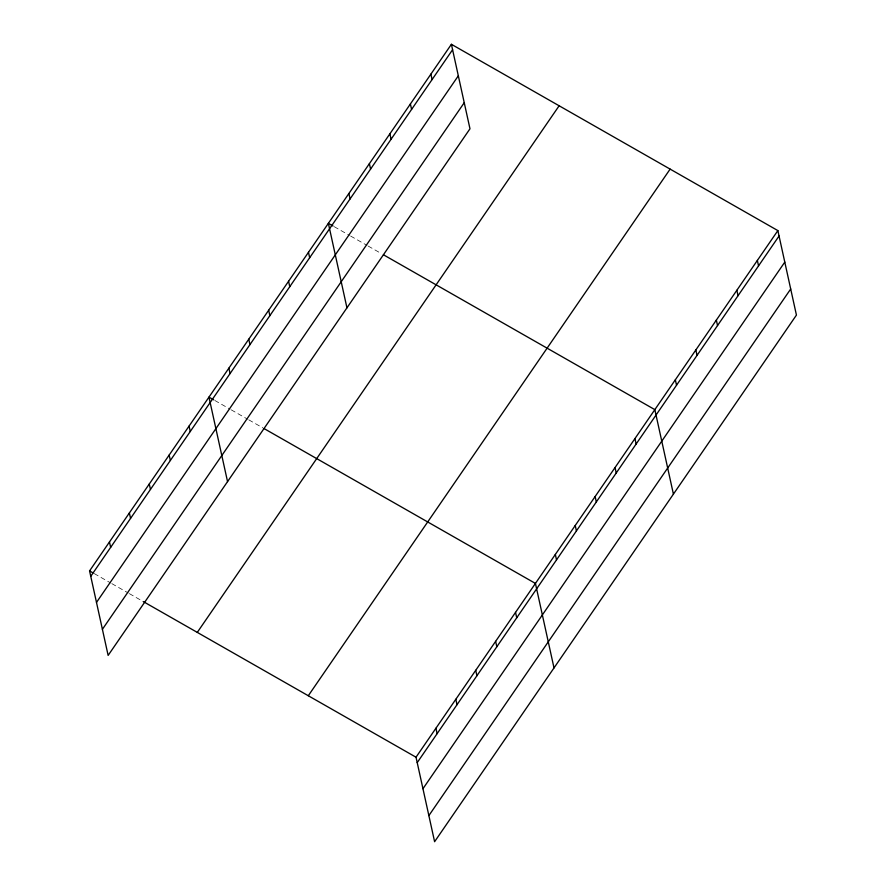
<?xml version="1.0" encoding="UTF-8"?>
<svg xmlns="http://www.w3.org/2000/svg" width="886" height="886" viewBox="0 0 886 886"><rect width="100%" height="100%" fill="white"/><g stroke="black" fill="none" stroke-linecap="round" stroke-linejoin="round"><path stroke-width="0.66" stroke-dasharray="4.43 3.32" d="M334.232 226.694L349.449 235.377M350.623 236.041L367.014 245.4M368.188 246.075L381.069 253.418M214.822 400.472L230.05 409.166M231.213 409.83L247.615 419.189M248.778 419.853L262.832 427.872M94.248 573.596L110.639 582.944M111.813 583.619L128.204 592.967M129.378 593.642L143.432 601.66"/><path stroke-width="1.33" d="M451.395 44.3L469.979 128.791L108.136 655.407L89.564 570.916L451.395 44.3L777.864 230.593L796.436 315.084L434.605 841.7L416.021 757.209L777.864 230.593M90.749 576.332L452.591 49.716M96.485 602.425L458.328 75.808M102.399 629.315L464.242 102.698M197.29 632.394L559.132 105.777M308.295 695.731L670.126 169.115M417.217 762.625L779.06 236.008M422.954 788.717L784.797 262.101M428.868 815.607L790.7 288.991M333.058 226.019L328.374 223.35L346.947 307.841M383.416 254.758L654.843 409.642L673.415 494.133M213.648 399.807L208.963 397.138L227.547 481.619M264.006 428.536L535.432 583.431L554.005 667.911M89.564 570.916L93.074 572.921M143.432 601.66L416.021 757.209M757.364 260.429L758.549 265.855M736.853 290.276L738.049 295.691M716.353 320.123L717.538 325.539M695.842 349.959L697.038 355.375M675.342 379.806L676.539 385.222M634.941 438.603L636.126 444.019M615.039 467.575L616.224 472.991M595.137 496.537L596.322 501.952M575.235 525.498L576.421 530.913M555.334 554.459L556.519 559.886M430.895 74.147L432.091 79.563M410.395 103.983L411.58 109.399M515.53 612.392L516.726 617.808M389.884 133.83L391.08 139.246M495.628 641.353L496.825 646.769M369.384 163.666L370.57 169.082M475.727 670.314L476.923 675.741M348.874 193.513L350.07 198.929M455.825 699.287L457.021 704.702M435.923 728.248L437.119 733.663M308.472 252.311L309.668 257.726M288.57 281.283L289.766 286.699M268.668 310.244L269.865 315.66M248.767 339.205L249.963 344.621M228.865 368.166L230.061 373.593M189.061 426.1L190.257 431.515M169.16 455.061L170.356 460.476M149.269 484.022L150.454 489.449M129.367 512.994L130.552 518.41M109.465 541.955L110.65 547.371"/></g></svg>
